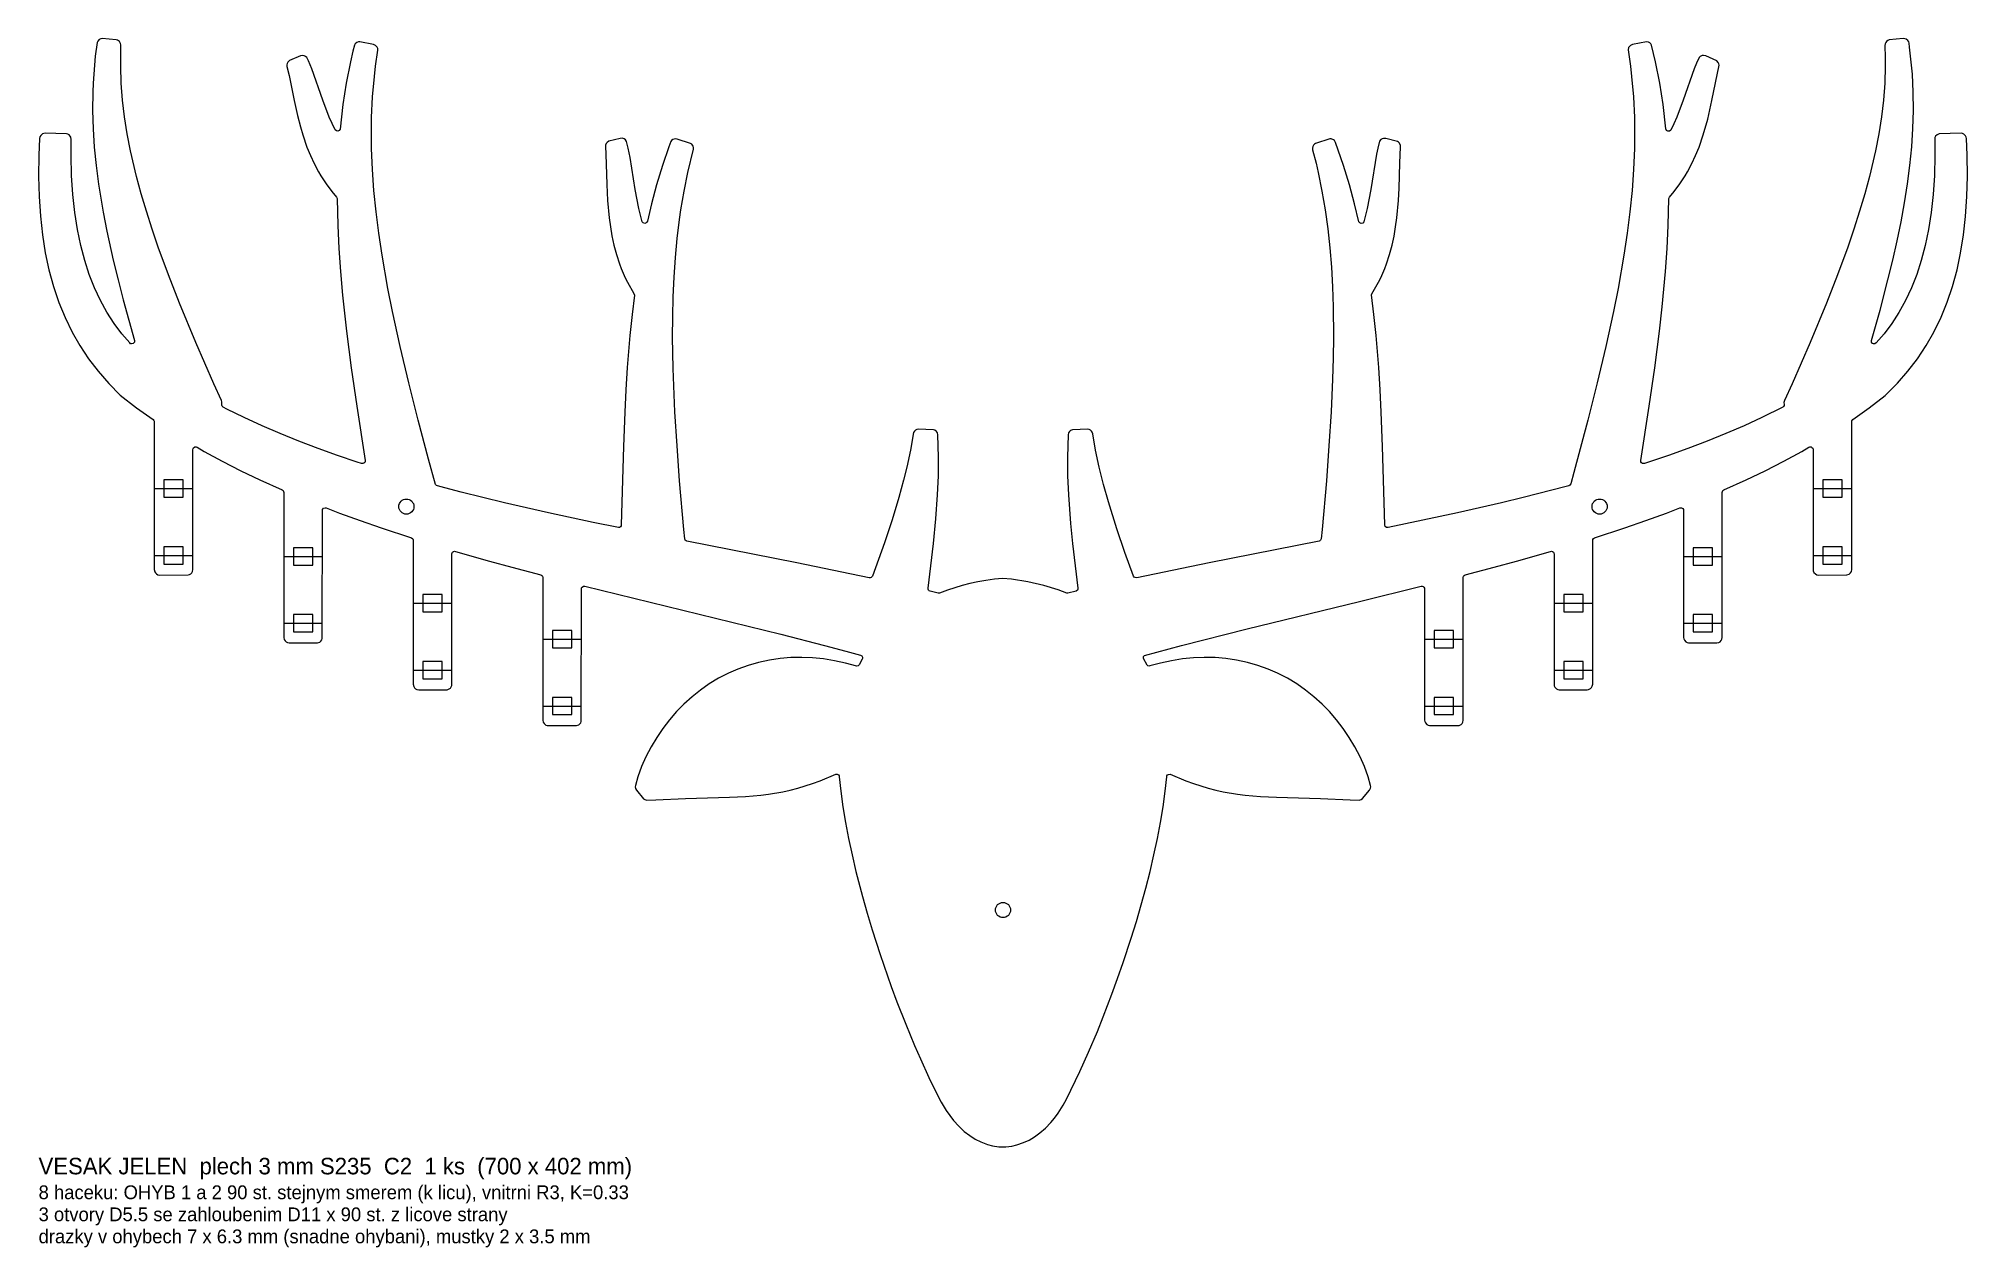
# Model space of a CAD drawing. Header units: metres. Extents: x -350 to 350, y -227 to 211.
import ezdxf

# ---------------------------------------------------------------- set-up
doc = ezdxf.new("R2010")
doc.units = ezdxf.units.M

msp = doc.modelspace()

# ---------------------------------------------------------------- linework, layer by layer
at = {"layer": 'OBRYS'}
for p, q in [((-328.52, 210.266), (-328.754, 209.783)), ((-327.95, 210.833), (-328.52, 210.266)), ((-327.464, 211.064), (-327.95, 210.833)), ((-326.935, 211.158), (-327.464, 211.064)), ((-321.894, 210.699), (-326.935, 211.158)), ((-321.301, 210.549), (-321.894, 210.699)), ((-320.639, 210.093), (-321.301, 210.549)), ((-320.21, 209.413), (-320.639, 210.093)), ((320.692, 210.146), (320.359, 209.724)), ((321.125, 210.464), (320.692, 210.146)), ((321.628, 210.656), (321.125, 210.464)), ((326.665, 211.151), (321.628, 210.656)), ((327.277, 211.114), (326.665, 211.151)), ((327.783, 210.931), (327.277, 211.114)), ((328.405, 210.423), (327.783, 210.931)), ((328.685, 209.964), (328.405, 210.423)), ((-329.427, 204.831), (-329.758, 201.551)), ((-328.754, 209.783), (-329.427, 204.831)), ((-320.09, 208.889), (-320.21, 209.413)), ((-320.19, 201.161), (-320.09, 208.889)), ((-258.931, 203.146), (-259.517, 202.596)), ((-254.888, 204.946), (-258.931, 203.146)), ((-254.092, 205.057), (-254.888, 204.946)), ((-253.565, 204.95), (-254.092, 205.057)), ((-253.085, 204.707), (-253.565, 204.95)), ((-252.687, 204.345), (-253.085, 204.707)), ((-252.044, 203.105), (-252.687, 204.345)), ((-250.854, 200.193), (-252.044, 203.105)), ((-235.955, 206.56), (-236.823, 202.673)), ((-235.368, 208.818), (-235.955, 206.56)), ((-235.084, 209.274), (-235.368, 208.818)), ((-234.457, 209.777), (-235.084, 209.274)), ((-233.95, 209.956), (-234.457, 209.777)), ((-233.414, 209.994), (-233.95, 209.956)), ((-228.479, 209.011), (-233.414, 209.994)), ((-227.666, 208.643), (-228.479, 209.011)), ((-227.709, 201.151), (-226.877, 207.005)), ((-227.137, 208.038), (-227.666, 208.643)), ((-226.937, 207.539), (-227.137, 208.038)), ((-226.877, 207.005), (-226.937, 207.539)), ((227.056, 207.879), (226.877, 207.096)), ((226.877, 207.096), (227.709, 201.151)), ((227.342, 208.334), (227.056, 207.879)), ((227.74, 208.696), (227.342, 208.334)), ((228.479, 209.011), (227.74, 208.696)), ((233.509, 209.998), (228.479, 209.011)), ((234.299, 209.85), (233.509, 209.998)), ((234.765, 209.582), (234.299, 209.85)), ((235.143, 209.2), (234.765, 209.582)), ((235.405, 208.73), (235.143, 209.2)), ((236.823, 202.673), (235.405, 208.73)), ((252.615, 204.253), (251.652, 202.207)), ((252.991, 204.638), (252.615, 204.253)), ((253.711, 204.995), (252.991, 204.638)), ((254.244, 205.061), (253.711, 204.995)), ((255.029, 204.89), (254.244, 205.061)), ((259.037, 203.076), (255.029, 204.89)), ((259.587, 202.49), (259.037, 203.076)), ((320.151, 209.228), (320.084, 208.62)), ((320.084, 208.62), (320.2, 204.251)), ((320.359, 209.724), (320.151, 209.228)), ((320.2, 204.251), (320.19, 201.161)), ((328.833, 209.447), (328.685, 209.964)), ((329.033, 208.067), (328.833, 209.447)), ((329.762, 201.509), (329.033, 208.067)), ((-329.758, 201.551), (-330.211, 194.952)), ((-319.97, 194.99), (-320.19, 201.161)), ((-259.765, 202.119), (-259.878, 201.593)), ((-259.878, 201.593), (-259.846, 201.056)), ((-259.846, 201.056), (-259.081, 197.775)), ((-259.517, 202.596), (-259.765, 202.119)), ((-259.081, 197.775), (-257.266, 188.643)), ((-246.898, 188.836), (-250.854, 200.193)), ((-236.823, 202.673), (-238.323, 194.962)), ((-228.781, 189.961), (-228.139, 197.419)), ((-228.139, 197.419), (-227.709, 201.151)), ((227.709, 201.151), (228.139, 197.419)), ((228.139, 197.419), (228.781, 189.961)), ((238.323, 194.962), (236.823, 202.673)), ((250.854, 200.193), (246.898, 188.836)), ((251.652, 202.207), (250.854, 200.193)), ((257.266, 188.643), (259.883, 201.466)), ((259.804, 201.998), (259.587, 202.49)), ((259.883, 201.466), (259.804, 201.998)), ((320.19, 201.161), (319.97, 194.99)), ((330.021, 198.229), (329.762, 201.509)), ((330.339, 191.701), (330.021, 198.229)), ((-330.34, 191.659), (-330.4, 185.108)), ((-330.211, 194.952), (-330.34, 191.659)), ((-319.501, 188.86), (-319.97, 194.99)), ((-238.323, 194.962), (-239.522, 187.192)), ((-229.13, 182.501), (-228.781, 189.961)), ((228.781, 189.961), (229.13, 182.501)), ((239.522, 187.192), (238.323, 194.962)), ((319.97, 194.99), (319.501, 188.86)), ((330.4, 185.072), (330.339, 191.701)), ((-330.4, 185.108), (-330.209, 178.455)), ((-318.788, 182.709), (-319.501, 188.86)), ((-317.831, 176.588), (-318.788, 182.709)), ((-257.266, 188.643), (-256.077, 183.288)), ((-256.077, 183.288), (-254.985, 179.077)), ((-244.523, 182.686), (-246.898, 188.836)), ((-242.359, 178.012), (-244.523, 182.686)), ((-239.522, 187.192), (-240.558, 178.279)), ((-229.21, 175.029), (-229.13, 182.501)), ((229.13, 182.501), (229.21, 175.029)), ((240.539, 178.357), (239.522, 187.192)), ((244.517, 182.674), (243.436, 180.222)), ((246.898, 188.836), (244.517, 182.674)), ((255.744, 181.925), (257.266, 188.643)), ((318.791, 182.731), (317.831, 176.588)), ((319.501, 188.86), (318.791, 182.731)), ((330.211, 178.485), (330.4, 185.072)), ((-349.494, 175.547), (-349.638, 174.891)), ((-349.226, 176.014), (-349.494, 175.547)), ((-348.618, 176.539), (-349.226, 176.014)), ((-348.118, 176.736), (-348.618, 176.539)), ((-347.583, 176.793), (-348.118, 176.736)), ((-339.915, 176.568), (-347.583, 176.793)), ((-339.392, 176.443), (-339.915, 176.568)), ((-338.921, 176.183), (-339.392, 176.443)), ((-338.536, 175.808), (-338.921, 176.183)), ((-338.265, 175.343), (-338.536, 175.808)), ((-338.113, 174.554), (-338.265, 175.343)), ((-330.209, 178.455), (-329.788, 171.812)), ((-316.658, 170.411), (-317.831, 176.588)), ((-254.985, 179.077), (-254.127, 176.182)), ((-254.127, 176.182), (-252.599, 171.756)), ((-241.932, 177.644), (-242.359, 178.012)), ((-241.373, 177.565), (-241.932, 177.644)), ((-240.86, 177.802), (-241.373, 177.565)), ((-240.558, 178.279), (-240.86, 177.802)), ((-229.15, 171.268), (-229.21, 175.029)), ((229.21, 175.029), (229.15, 171.252)), ((240.802, 177.858), (240.539, 178.357)), ((241.294, 177.58), (240.802, 177.858)), ((241.857, 177.613), (241.294, 177.58)), ((242.313, 177.946), (241.857, 177.613)), ((243.436, 180.222), (242.313, 177.946)), ((252.599, 171.756), (254.127, 176.182)), ((254.127, 176.182), (255.744, 181.925)), ((317.831, 176.588), (316.658, 170.411)), ((329.791, 171.848), (330.211, 178.485)), ((338.22, 175.223), (338.116, 174.695)), ((338.46, 175.704), (338.22, 175.223)), ((339.036, 176.263), (338.46, 175.704)), ((339.787, 176.551), (339.036, 176.263)), ((347.726, 176.792), (339.787, 176.551)), ((348.255, 176.698), (347.726, 176.792)), ((348.74, 176.465), (348.255, 176.698)), ((349.309, 175.898), (348.74, 176.465)), ((349.543, 175.413), (349.309, 175.898)), ((349.639, 174.884), (349.543, 175.413)), ((-349.908, 168.913), (-349.999, 161.133)), ((-349.638, 174.891), (-349.908, 168.913)), ((-338.18, 168.732), (-338.113, 174.554)), ((-337.999, 161.44), (-338.18, 168.732)), ((-329.788, 171.812), (-329.128, 165.115)), ((-314.492, 161.118), (-316.658, 170.411)), ((-252.599, 171.756), (-251.372, 168.741)), ((-251.372, 168.741), (-250.023, 165.807)), ((-228.85, 163.699), (-229.15, 171.268)), ((-144.214, 172.529), (-144.276, 171.995)), ((-144.276, 171.995), (-144.09, 169.248)), ((-144.012, 173.027), (-144.214, 172.529)), ((-144.09, 169.248), (-143.78, 158.244)), ((-143.685, 173.454), (-144.012, 173.027)), ((-143.012, 173.893), (-143.685, 173.454)), ((-138.89, 174.929), (-143.012, 173.893)), ((-138.266, 174.982), (-138.89, 174.929)), ((-137.493, 174.764), (-138.266, 174.982)), ((-137.053, 174.455), (-137.493, 174.764)), ((-136.584, 173.802), (-137.053, 174.455)), ((-135.977, 171.45), (-136.584, 173.802)), ((-135.322, 168.052), (-135.977, 171.45)), ((-133.519, 156.424), (-135.322, 168.052)), ((-121.306, 171.863), (-123.605, 165.057)), ((-120.577, 173.765), (-121.306, 171.863)), ((-120.246, 174.189), (-120.577, 173.765)), ((-119.815, 174.51), (-120.246, 174.189)), ((-119.313, 174.704), (-119.815, 174.51)), ((-118.778, 174.758), (-119.313, 174.704)), ((-118.248, 174.667), (-118.778, 174.758)), ((-113.367, 173.098), (-118.248, 174.667)), ((-114.359, 162.546), (-112.309, 171.077)), ((-112.928, 172.787), (-113.367, 173.098)), ((-112.463, 172.132), (-112.928, 172.787)), ((-112.314, 171.615), (-112.463, 172.132)), ((-112.309, 171.077), (-112.314, 171.615)), ((112.396, 171.959), (112.296, 171.431)), ((112.296, 171.431), (112.36, 170.813)), ((112.36, 170.813), (113.598, 165.92)), ((112.634, 172.442), (112.396, 171.959)), ((112.991, 172.843), (112.634, 172.442)), ((113.442, 173.136), (112.991, 172.843)), ((118.592, 174.742), (113.442, 173.136)), ((119.13, 174.739), (118.592, 174.742)), ((119.886, 174.469), (119.13, 174.739)), ((120.304, 174.13), (119.886, 174.469)), ((120.727, 173.447), (120.304, 174.13)), ((123.605, 165.057), (120.727, 173.447)), ((135.528, 169.187), (133.519, 156.424)), ((135.977, 171.45), (135.528, 169.187)), ((136.622, 173.882), (135.977, 171.45)), ((137.119, 174.514), (136.622, 173.882)), ((137.573, 174.803), (137.119, 174.514)), ((138.087, 174.961), (137.573, 174.803)), ((138.89, 174.929), (138.087, 174.961)), ((143.128, 173.843), (138.89, 174.929)), ((143.579, 173.551), (143.128, 173.843)), ((143.936, 173.15), (143.579, 173.551)), ((144.242, 172.406), (143.936, 173.15)), ((143.97, 166.005), (144.27, 171.869)), ((144.27, 171.869), (144.242, 172.406)), ((229.15, 171.252), (228.85, 163.699)), ((250.023, 165.807), (251.372, 168.741)), ((251.372, 168.741), (252.599, 171.756)), ((316.658, 170.411), (314.492, 161.118)), ((329.132, 165.145), (329.791, 171.848)), ((338.18, 168.732), (337.999, 161.44)), ((338.116, 174.695), (338.18, 168.732)), ((349.908, 168.913), (349.639, 174.884)), ((350, 161.207), (349.908, 168.913)), ((-349.999, 161.133), (-349.811, 153.809)), ((-337.551, 154.58), (-337.999, 161.44)), ((-329.128, 165.115), (-328.258, 158.376)), ((-312.792, 154.847), (-314.492, 161.118)), ((-250.023, 165.807), (-248.455, 162.848)), ((-248.455, 162.848), (-247.593, 161.382)), ((-247.593, 161.382), (-245.677, 158.428)), ((-228.301, 156.068), (-228.85, 163.699)), ((-123.605, 165.057), (-125.695, 158.147)), ((-115.731, 155.772), (-114.359, 162.546)), ((113.598, 165.92), (114.359, 162.546)), ((114.359, 162.546), (115.729, 155.788)), ((125.695, 158.147), (123.605, 165.057)), ((143.73, 156.833), (143.97, 166.005)), ((228.85, 163.699), (228.301, 156.068)), ((245.677, 158.428), (247.593, 161.382)), ((247.593, 161.382), (248.455, 162.848)), ((248.455, 162.848), (250.023, 165.807)), ((314.492, 161.118), (312.792, 154.847)), ((328.262, 158.404), (329.132, 165.145)), ((337.999, 161.44), (337.551, 154.58)), ((349.811, 153.809), (350, 161.207)), ((-336.863, 148.064), (-337.551, 154.58)), ((-328.258, 158.376), (-326.587, 148.144)), ((-310.889, 148.486), (-312.792, 154.847)), ((-245.677, 158.428), (-243.595, 155.662)), ((-243.595, 155.662), (-241.87, 153.648)), ((-227.531, 148.347), (-228.301, 156.068)), ((-143.78, 158.244), (-143.499, 152.357)), ((-132.182, 149.459), (-133.519, 156.424)), ((-125.695, 158.147), (-127.567, 151.162)), ((-116.879, 148.977), (-115.731, 155.772)), ((115.729, 155.788), (116.881, 148.963)), ((127.567, 151.162), (125.695, 158.147)), ((133.519, 156.424), (132.182, 149.459)), ((143.499, 152.357), (143.73, 156.833)), ((228.301, 156.068), (227.531, 148.347)), ((241.87, 153.648), (243.595, 155.662)), ((243.595, 155.662), (245.677, 158.428)), ((312.792, 154.847), (310.889, 148.486)), ((327.192, 151.6), (328.262, 158.404)), ((337.551, 154.58), (336.863, 148.064)), ((-349.811, 153.809), (-349.353, 146.736)), ((-335.905, 141.855), (-336.863, 148.064)), ((-326.587, 148.144), (-325.237, 141.238)), ((-308.809, 142.047), (-310.889, 148.486)), ((-241.87, 153.648), (-241.626, 153.139)), ((-241.626, 153.139), (-241.42, 143.314)), ((-226.541, 140.536), (-227.531, 148.347)), ((-143.499, 152.357), (-142.929, 146.089)), ((-130.952, 144.669), (-132.182, 149.459)), ((-127.567, 151.162), (-129.071, 144.87)), ((-117.379, 145.557), (-116.879, 148.977)), ((116.881, 148.963), (117.829, 142.117)), ((129.118, 144.722), (127.567, 151.162)), ((132.182, 149.459), (130.937, 144.638)), ((142.929, 146.089), (143.499, 152.357)), ((227.531, 148.347), (226.539, 140.524)), ((241.42, 143.314), (241.632, 153.172)), ((241.632, 153.172), (241.87, 153.648)), ((310.889, 148.486), (308.809, 142.047)), ((325.931, 144.718), (327.192, 151.6)), ((336.863, 148.064), (335.905, 141.855)), ((349.345, 146.644), (349.811, 153.809)), ((-349.353, 146.736), (-348.595, 139.947)), ((-334.715, 136.097), (-335.905, 141.855)), ((-325.237, 141.238), (-322.902, 130.729)), ((-306.559, 135.506), (-308.809, 142.047)), ((-241.42, 143.314), (-241.021, 135.031)), ((-225.349, 132.595), (-226.541, 140.536)), ((-142.929, 146.089), (-142.492, 142.866)), ((-142.492, 142.866), (-141.924, 139.562)), ((-130.578, 144.247), (-130.952, 144.669)), ((-130.035, 144.093), (-130.578, 144.247)), ((-129.496, 144.258), (-130.035, 144.093)), ((-129.225, 144.523), (-129.496, 144.258)), ((-129.071, 144.87), (-129.225, 144.523)), ((-118.231, 138.643), (-117.379, 145.557)), ((117.829, 142.117), (118.579, 135.186)), ((129.467, 144.278), (129.118, 144.722)), ((130, 144.094), (129.467, 144.278)), ((130.548, 144.228), (130, 144.094)), ((130.937, 144.638), (130.548, 144.228)), ((141.916, 139.518), (142.492, 142.866)), ((142.492, 142.866), (142.929, 146.089)), ((226.539, 140.524), (225.349, 132.595)), ((241.019, 135.009), (241.42, 143.314)), ((308.809, 142.047), (306.559, 135.506)), ((324.502, 137.77), (325.931, 144.718)), ((335.905, 141.855), (334.715, 136.097)), ((348.595, 139.947), (349.345, 146.644)), ((-348.595, 139.947), (-347.558, 133.441)), ((-347.558, 133.441), (-346.232, 127.207)), ((-333.261, 130.583), (-334.715, 136.097)), ((-302.858, 125.486), (-306.559, 135.506)), ((-241.021, 135.031), (-240.441, 126.631)), ((-141.924, 139.562), (-141.194, 136.219)), ((-141.194, 136.219), (-140.299, 132.851)), ((-118.89, 131.674), (-118.231, 138.643)), ((118.579, 135.186), (119.159, 128.167)), ((140.299, 132.851), (141.194, 136.219)), ((141.194, 136.219), (141.916, 139.518)), ((240.439, 126.609), (241.019, 135.009)), ((306.559, 135.506), (302.858, 125.486)), ((322.902, 130.729), (324.502, 137.77)), ((334.715, 136.097), (333.261, 130.583)), ((346.232, 127.207), (347.539, 133.34)), ((347.539, 133.34), (348.595, 139.947)), ((-346.232, 127.207), (-344.595, 121.236)), ((-331.61, 125.501), (-333.261, 130.583)), ((-322.902, 130.729), (-321.152, 123.579)), ((-240.441, 126.631), (-239.681, 118.101)), ((-223.201, 120.454), (-225.349, 132.595)), ((-140.299, 132.851), (-139.191, 129.461)), ((-139.191, 129.461), (-138.551, 127.769)), ((-138.551, 127.769), (-137.093, 124.389)), ((-119.38, 124.616), (-118.89, 131.674)), ((119.159, 128.167), (119.56, 121.046)), ((137.093, 124.389), (138.551, 127.769)), ((138.551, 127.769), (139.191, 129.461)), ((139.191, 129.461), (140.299, 132.851)), ((225.349, 132.595), (223.201, 120.454)), ((239.23, 113.774), (240.439, 126.609)), ((321.148, 123.561), (322.902, 130.729)), ((333.261, 130.583), (331.61, 125.501)), ((344.595, 121.236), (346.232, 127.207)), ((-344.595, 121.236), (-342.617, 115.393)), ((-329.691, 120.668), (-331.61, 125.501)), ((-327.554, 116.12), (-329.691, 120.668)), ((-321.152, 123.579), (-319.272, 116.328)), ((-298.809, 115.167), (-302.858, 125.486)), ((-221.549, 112.167), (-223.201, 120.454)), ((-137.093, 124.389), (-136.279, 122.718)), ((-136.279, 122.718), (-133.929, 118.605)), ((-119.7, 117.446), (-119.38, 124.616)), ((119.56, 121.046), (119.81, 113.813)), ((133.876, 118.509), (136.279, 122.718)), ((136.279, 122.718), (137.093, 124.389)), ((223.201, 120.454), (221.549, 112.167)), ((302.858, 125.486), (298.809, 115.167)), ((318.281, 112.655), (321.148, 123.561)), ((329.691, 120.668), (327.554, 116.12)), ((331.61, 125.501), (329.691, 120.668)), ((342.66, 115.508), (344.595, 121.236)), ((-342.617, 115.393), (-340.371, 109.911)), ((-325.186, 111.849), (-327.554, 116.12)), ((-319.272, 116.328), (-315.194, 101.621)), ((-292.891, 100.882), (-298.809, 115.167)), ((-239.681, 118.101), (-238.241, 105.036)), ((-218.771, 99.433), (-221.549, 112.167)), ((-133.777, 118.062), (-134.611, 111.092)), ((-133.929, 118.605), (-133.777, 118.062)), ((-119.87, 110.167), (-119.7, 117.446)), ((119.81, 113.813), (119.91, 102.765)), ((133.779, 118.142), (133.876, 118.509)), ((134.611, 111.092), (133.779, 118.142)), ((221.549, 112.167), (218.769, 99.427)), ((238.239, 105.024), (239.23, 113.774)), ((298.809, 115.167), (292.891, 100.882)), ((315.194, 101.621), (318.281, 112.655)), ((327.554, 116.12), (325.152, 111.792)), ((340.425, 110.031), (342.66, 115.508)), ((-340.371, 109.911), (-337.807, 104.663)), ((-322.55, 107.774), (-325.186, 111.849)), ((-319.76, 104.027), (-322.55, 107.774)), ((-238.241, 105.036), (-236.501, 91.625)), ((-134.611, 111.092), (-135.401, 103.449)), ((-119.91, 102.755), (-119.87, 110.167)), ((135.401, 103.449), (134.611, 111.092)), ((236.501, 91.625), (238.239, 105.024)), ((322.55, 107.774), (319.76, 104.027)), ((325.152, 111.792), (322.55, 107.774)), ((337.807, 104.663), (340.425, 110.031)), ((-337.807, 104.663), (-335.012, 99.776)), ((-335.012, 99.776), (-331.857, 94.996)), ((-316.916, 100.698), (-319.76, 104.027)), ((-316.583, 100.443), (-316.916, 100.698)), ((-316.216, 100.35), (-316.583, 100.443)), ((-315.666, 100.476), (-316.216, 100.35)), ((-315.377, 100.721), (-315.666, 100.476)), ((-315.2, 101.057), (-315.377, 100.721)), ((-315.194, 101.621), (-315.2, 101.057)), ((-286.401, 85.913), (-292.891, 100.882)), ((-215.651, 86.272), (-218.771, 99.433)), ((-135.401, 103.449), (-136.349, 91.748)), ((-119.71, 91.395), (-119.91, 102.755)), ((119.91, 102.765), (119.8, 95.223)), ((136.349, 91.748), (135.401, 103.449)), ((218.769, 99.427), (215.651, 86.272)), ((292.891, 100.882), (286.401, 85.913)), ((315.212, 101.018), (315.194, 101.621)), ((315.541, 100.559), (315.212, 101.018)), ((315.879, 100.387), (315.541, 100.559)), ((316.443, 100.39), (315.879, 100.387)), ((316.916, 100.698), (316.443, 100.39)), ((319.76, 104.027), (316.916, 100.698)), ((331.857, 94.996), (335.012, 99.776)), ((335.012, 99.776), (337.807, 104.663)), ((-331.857, 94.996), (-328.389, 90.441)), ((-236.501, 91.625), (-234.509, 77.815)), ((-136.349, 91.748), (-136.85, 83.755)), ((-119.05, 75.667), (-119.71, 91.395)), ((119.8, 95.223), (119.58, 87.518)), ((136.85, 83.755), (136.349, 91.748)), ((234.509, 77.815), (236.501, 91.625)), ((328.389, 90.441), (331.857, 94.996)), ((-328.389, 90.441), (-324.544, 86.023)), ((-324.544, 86.023), (-320.371, 81.821)), ((-283.612, 79.859), (-286.401, 85.913)), ((-212.23, 72.652), (-215.651, 86.272)), ((119.58, 87.518), (119.05, 75.673)), ((215.651, 86.272), (212.229, 72.648)), ((286.401, 85.913), (283.612, 79.859)), ((320.178, 81.651), (324.633, 86.12)), ((324.633, 86.12), (328.389, 90.441)), ((-320.371, 81.821), (-314.449, 77.203)), ((-314.449, 77.203), (-308.445, 72.89)), ((-283.443, 79.326), (-283.612, 79.859)), ((-283.49, 78.157), (-283.443, 79.326)), ((-283.37, 77.797), (-283.49, 78.157)), ((-282.966, 77.404), (-283.37, 77.797)), ((-281.683, 76.727), (-282.966, 77.404)), ((-234.509, 77.815), (-231.476, 58.07)), ((-136.85, 83.755), (-137.27, 75.605)), ((137.27, 75.605), (136.85, 83.755)), ((231.476, 58.07), (234.509, 77.815)), ((282.966, 77.404), (275.392, 73.636)), ((283.253, 77.632), (282.966, 77.404)), ((283.443, 77.959), (283.253, 77.632)), ((283.612, 79.859), (283.417, 79.08)), ((283.417, 79.08), (283.498, 78.335)), ((283.498, 78.335), (283.443, 77.959)), ((308.445, 72.89), (314.39, 77.159)), ((314.39, 77.159), (320.178, 81.651)), ((-308.445, 72.89), (-308.175, 72.624)), ((-308.175, 72.624), (-308.024, 72.276)), ((-308.024, 72.276), (-308, 18.5)), ((-275.368, 73.625), (-281.683, 76.727)), ((-268.909, 70.655), (-275.368, 73.625)), ((-262.289, 67.796), (-268.909, 70.655)), ((-208.519, 58.538), (-212.23, 72.652)), ((-137.27, 75.605), (-137.76, 63.093)), ((-118.29, 63.411), (-119.05, 75.667)), ((119.05, 75.673), (118.29, 63.411)), ((137.76, 63.093), (137.27, 75.605)), ((212.229, 72.648), (207.211, 53.723)), ((268.931, 70.665), (262.289, 67.796)), ((275.392, 73.636), (268.931, 70.665)), ((308, 72.058), (308.072, 72.43)), ((308, 18.492), (308, 72.058)), ((308.072, 72.43), (308.445, 72.89)), ((-255.51, 65.056), (-262.289, 67.796)), ((-248.581, 62.427), (-255.51, 65.056)), ((-137.76, 63.093), (-138.532, 34.686)), ((-117.35, 50.717), (-118.29, 63.411)), ((-32.436, 68.253), (-33.601, 61.764)), ((-32.163, 68.717), (-32.436, 68.253)), ((-31.776, 69.09), (-32.163, 68.717)), ((-31.304, 69.347), (-31.776, 69.09)), ((-30.78, 69.469), (-31.304, 69.347)), ((-25.262, 69.245), (-30.78, 69.469)), ((-24.75, 69.081), (-25.262, 69.245)), ((-24.108, 68.598), (-24.75, 69.081)), ((-23.81, 68.15), (-24.108, 68.598)), ((-23.611, 67.372), (-23.81, 68.15)), ((-23.38, 59.242), (-23.611, 67.372)), ((23.611, 67.372), (23.38, 59.242)), ((23.809, 68.148), (23.611, 67.372)), ((24.106, 68.596), (23.809, 68.148)), ((24.512, 68.948), (24.106, 68.596)), ((25.259, 69.245), (24.512, 68.948)), ((30.731, 69.473), (25.259, 69.245)), ((31.258, 69.364), (30.731, 69.473)), ((31.736, 69.119), (31.258, 69.364)), ((32.132, 68.755), (31.736, 69.119)), ((32.416, 68.298), (32.132, 68.755)), ((32.569, 67.782), (32.416, 68.298)), ((33.601, 61.764), (32.569, 67.782)), ((118.29, 63.411), (117.35, 50.717)), ((138.532, 34.686), (137.76, 63.093)), ((255.51, 65.056), (248.581, 62.427)), ((262.289, 67.796), (255.51, 65.056)), ((-294, 61.987), (-293.928, 62.359)), ((-294, 18.492), (-294, 61.987)), ((-293.928, 62.359), (-293.723, 62.678)), ((-293.723, 62.678), (-293.234, 62.959)), ((-293.234, 62.959), (-292.855, 62.977)), ((-292.855, 62.977), (-292.498, 62.852)), ((-292.498, 62.852), (-289.886, 61.337)), ((-289.886, 61.337), (-283.363, 57.783)), ((-283.363, 57.783), (-276.632, 54.341)), ((-241.512, 59.897), (-248.581, 62.427)), ((-234.328, 57.463), (-241.512, 59.897)), ((-232.769, 56.964), (-234.328, 57.463)), ((-232.266, 56.936), (-232.769, 56.964)), ((-231.916, 57.08), (-232.266, 56.936)), ((-231.644, 57.345), (-231.916, 57.08)), ((-231.49, 57.691), (-231.644, 57.345)), ((-231.476, 58.07), (-231.49, 57.691)), ((-205.944, 49.312), (-208.519, 58.538)), ((-33.601, 61.764), (-34.919, 55.586)), ((-23.45, 52.488), (-23.38, 59.242)), ((23.38, 59.242), (23.45, 52.488)), ((34.919, 55.586), (33.601, 61.764)), ((231.526, 57.569), (231.476, 58.07)), ((231.723, 57.245), (231.526, 57.569)), ((232.026, 57.018), (231.723, 57.245)), ((232.392, 56.919), (232.026, 57.018)), ((232.769, 56.964), (232.392, 56.919)), ((241.528, 59.903), (232.769, 56.964)), ((248.581, 62.427), (241.528, 59.903)), ((276.632, 54.341), (283.363, 57.783)), ((283.363, 57.783), (289.886, 61.337)), ((289.886, 61.337), (292.498, 62.852)), ((292.498, 62.852), (292.856, 62.977)), ((292.856, 62.977), (293.235, 62.959)), ((293.235, 62.959), (293.58, 62.802)), ((293.58, 62.802), (293.841, 62.528)), ((293.841, 62.528), (294, 61.987)), ((294, 61.987), (294, 18.5)), ((-276.632, 54.341), (-269.699, 51.011)), ((-269.699, 51.011), (-261.606, 47.375)), ((-205.53, 48.93), (-205.944, 49.312)), ((-115.82, 33.037), (-117.35, 50.717)), ((-36.071, 50.917), (-37.791, 44.626)), ((-34.919, 55.586), (-36.071, 50.917)), ((-23.741, 45.658), (-23.45, 52.488)), ((23.45, 52.488), (23.741, 45.658)), ((36.481, 49.358), (34.919, 55.586)), ((38.259, 43.033), (36.481, 49.358)), ((117.35, 50.717), (115.82, 33.037)), ((205.751, 49.079), (205.352, 48.862)), ((206.05, 49.558), (205.751, 49.079)), ((207.211, 53.723), (206.05, 49.558)), ((261.586, 47.366), (269.699, 51.011)), ((269.699, 51.011), (276.632, 54.341)), ((-261.606, 47.375), (-261.292, 47.162)), ((-261.292, 47.162), (-261.08, 46.848)), ((-261.08, 46.848), (-261, 46.456)), ((-261, 46.456), (-261, -6.13)), ((-204.354, 48.589), (-205.53, 48.93)), ((-196.615, 46.559), (-204.354, 48.589)), ((-180.886, 42.689), (-196.615, 46.559)), ((-164.886, 39.039), (-180.886, 42.689)), ((-37.791, 44.626), (-40.259, 36.564)), ((-24.371, 36.94), (-23.741, 45.658)), ((23.741, 45.658), (24.53, 35.175)), ((41.339, 33.253), (38.259, 43.033)), ((180.886, 42.689), (164.894, 39.041)), ((188.796, 44.599), (180.886, 42.689)), ((204.354, 48.589), (188.796, 44.599)), ((205.352, 48.862), (204.354, 48.589)), ((261, 46.456), (261.072, 46.828)), ((261, -6.138), (261, 46.456)), ((261.072, 46.828), (261.277, 47.147)), ((261.277, 47.147), (261.586, 47.366)), ((-247.049, -6.571), (-247, 39.897)), ((-247, 39.897), (-246.928, 40.269)), ((-246.928, 40.269), (-246.579, 40.712)), ((-246.579, 40.712), (-246.045, 40.896)), ((-246.045, 40.896), (-245.641, 40.83)), ((-245.641, 40.83), (-240.813, 38.974)), ((-240.813, 38.974), (-233.296, 36.235)), ((-233.296, 36.235), (-225.676, 33.585)), ((-148.683, 35.571), (-164.886, 39.039)), ((-139.51, 33.71), (-148.683, 35.571)), ((-40.259, 36.564), (-43.061, 28.166)), ((-25.261, 27.93), (-24.371, 36.94)), ((24.53, 35.175), (25.261, 27.93)), ((164.894, 39.041), (139.73, 33.73)), ((225.676, 33.585), (233.296, 36.235)), ((233.296, 36.235), (240.813, 38.974)), ((240.813, 38.974), (245.641, 40.83)), ((245.641, 40.83), (246.203, 40.876)), ((246.203, 40.876), (246.701, 40.61)), ((246.701, 40.61), (246.916, 40.298)), ((246.916, 40.298), (247, 39.897)), ((247, 39.897), (247, -6.13)), ((-225.676, 33.585), (-214.697, 29.988)), ((-214.697, 29.988), (-214.229, 29.672)), ((-214.229, 29.672), (-214.047, 29.339)), ((-214.047, 29.339), (-214, 29.035)), ((-214, 29.035), (-214, -23.13)), ((-139.14, 33.79), (-139.51, 33.71)), ((-138.826, 34.002), (-139.14, 33.79)), ((-138.613, 34.315), (-138.826, 34.002)), ((-138.532, 34.686), (-138.613, 34.315)), ((-115.49, 29.62), (-115.82, 33.037)), ((-115.311, 29.139), (-115.49, 29.62)), ((-115.038, 28.877), (-115.311, 29.139)), ((-114.687, 28.735), (-115.038, 28.877)), ((-74.817, 20.919), (-114.687, 28.735)), ((-43.061, 28.166), (-47.382, 16.138)), ((44.269, 24.704), (41.339, 33.253)), ((114.687, 28.735), (74.817, 20.919)), ((114.992, 28.849), (114.687, 28.735)), ((115.28, 29.096), (114.992, 28.849)), ((115.49, 29.62), (115.28, 29.096)), ((115.82, 33.037), (115.49, 29.62)), ((138.722, 34.124), (138.532, 34.686)), ((139.168, 33.778), (138.722, 34.124)), ((139.73, 33.73), (139.168, 33.778)), ((214, 29.035), (214.072, 29.407)), ((214, -23.138), (214, 29.035)), ((214.072, 29.407), (214.277, 29.726)), ((214.277, 29.726), (214.697, 29.988)), ((214.697, 29.988), (225.676, 33.585)), ((-200.049, -23.571), (-200, 24.135)), ((-200, 24.135), (-199.928, 24.507)), ((-199.928, 24.507), (-199.723, 24.826)), ((-199.723, 24.826), (-199.414, 25.045)), ((-199.414, 25.045), (-199.045, 25.134)), ((-199.045, 25.134), (-198.717, 25.094)), ((-198.717, 25.094), (-186.357, 21.542)), ((-186.357, 21.542), (-178.308, 19.322)), ((-27.208, 11.708), (-25.261, 27.93)), ((25.261, 27.93), (27.208, 11.708)), ((47.382, 16.138), (44.269, 24.704)), ((178.308, 19.322), (186.357, 21.542)), ((186.357, 21.542), (198.717, 25.094)), ((198.717, 25.094), (199.095, 25.13)), ((199.095, 25.13), (199.458, 25.024)), ((199.458, 25.024), (199.756, 24.789)), ((199.756, 24.789), (199.945, 24.461)), ((199.945, 24.461), (200, 24.135)), ((200, 24.135), (200, -23.13)), ((-308, 18.5), (-307.839, 17.713)), ((-307.839, 17.713), (-307.562, 17.251)), ((-307.562, 17.251), (-307.173, 16.88)), ((-307.173, 16.88), (-306.699, 16.626)), ((-306.699, 16.626), (-306.008, 16.5)), ((-306.008, 16.5), (-295.731, 16.518)), ((-295.731, 16.518), (-295.213, 16.661)), ((-295.213, 16.661), (-294.751, 16.938)), ((-294.751, 16.938), (-294.38, 17.327)), ((-294.38, 17.327), (-294.126, 17.801)), ((-294.126, 17.801), (-294, 18.492)), ((-178.308, 19.322), (-167.748, 16.521)), ((-167.748, 16.521), (-167.406, 16.358)), ((-167.406, 16.358), (-167.149, 16.079)), ((-167.149, 16.079), (-167, 15.554)), ((-167, 15.554), (-167, -36.16)), ((-48.53, 15.507), (-74.817, 20.919)), ((-48.247, 15.487), (-48.53, 15.507)), ((-47.881, 15.586), (-48.247, 15.487)), ((-47.578, 15.814), (-47.881, 15.586)), ((-47.382, 16.138), (-47.578, 15.814)), ((-9.137, 14.002), (-12.001, 13.392)), ((-6.18, 14.515), (-9.137, 14.002)), ((-3.144, 14.945), (-6.18, 14.515)), ((-0.211, 15.258), (-3.144, 14.945)), ((3.144, 14.945), (-0.211, 15.258)), ((9.062, 14.017), (3.144, 14.945)), ((14.81, 12.698), (9.062, 14.017)), ((47.644, 15.747), (47.382, 16.138)), ((47.967, 15.549), (47.644, 15.747)), ((48.53, 15.507), (47.967, 15.549)), ((74.817, 20.919), (48.53, 15.507)), ((167, 15.554), (167.159, 16.095)), ((167, -36.168), (167, 15.554)), ((167.159, 16.095), (167.421, 16.369)), ((167.421, 16.369), (167.748, 16.521)), ((167.748, 16.521), (178.308, 19.322)), ((294, 18.5), (294.072, 17.967)), ((294.072, 17.967), (294.284, 17.473)), ((294.284, 17.473), (294.827, 16.88)), ((294.827, 16.88), (295.301, 16.626)), ((295.301, 16.626), (295.825, 16.508)), ((295.825, 16.508), (306.269, 16.518)), ((306.269, 16.518), (307.027, 16.784)), ((307.027, 16.784), (307.62, 17.327)), ((307.62, 17.327), (307.874, 17.801)), ((307.874, 17.801), (308, 18.492)), ((-153.049, -36.601), (-153, 11.456)), ((-153, 11.456), (-152.928, 11.828)), ((-152.928, 11.828), (-152.723, 12.146)), ((-152.723, 12.146), (-152.234, 12.428)), ((-152.234, 12.428), (-151.758, 12.426)), ((-151.758, 12.426), (-80.651, -4.97)), ((-27.195, 11.391), (-27.208, 11.708)), ((-27.052, 11.04), (-27.195, 11.391)), ((-26.788, 10.768), (-27.052, 11.04)), ((-26.441, 10.614), (-26.788, 10.768)), ((-23.536, 9.938), (-26.441, 10.614)), ((-23.103, 9.933), (-23.536, 9.938)), ((-20.151, 11.044), (-23.103, 9.933)), ((-17.511, 11.91), (-20.151, 11.044)), ((-14.81, 12.698), (-17.511, 11.91)), ((-12.001, 13.392), (-14.81, 12.698)), ((20.068, 11.074), (14.81, 12.698)), ((23.157, 9.923), (20.068, 11.074)), ((23.536, 9.938), (23.157, 9.923)), ((26.564, 10.651), (23.536, 9.938)), ((27.016, 10.989), (26.564, 10.651)), ((27.181, 11.33), (27.016, 10.989)), ((27.208, 11.708), (27.181, 11.33)), ((129.342, 6.901), (151.758, 12.426)), ((151.758, 12.426), (152.137, 12.446)), ((152.137, 12.446), (152.495, 12.324)), ((152.495, 12.324), (152.783, 12.077)), ((152.783, 12.077), (152.958, 11.741)), ((152.958, 11.741), (153, 11.456)), ((153, 11.456), (153, -36.16)), ((88.658, -2.97), (129.342, 6.901)), ((-261, -6.13), (-260.839, -6.917)), ((-260.839, -6.917), (-260.562, -7.379)), ((-247.237, -7.075), (-247.049, -6.571)), ((-80.651, -4.97), (-64.804, -9.019)), ((64.804, -9.019), (88.658, -2.97)), ((247, -6.13), (247.072, -6.663)), ((247.072, -6.663), (247.284, -7.157)), ((260.62, -7.303), (260.874, -6.829)), ((260.874, -6.829), (261, -6.138)), ((-260.562, -7.379), (-260.173, -7.75)), ((-260.173, -7.75), (-259.699, -8.004)), ((-259.699, -8.004), (-259.008, -8.13)), ((-259.008, -8.13), (-248.731, -8.112)), ((-248.731, -8.112), (-247.973, -7.846)), ((-247.973, -7.846), (-247.553, -7.51)), ((-247.553, -7.51), (-247.237, -7.075)), ((-80.886, -13.775), (-84.778, -14.351)), ((-76.947, -13.449), (-80.886, -13.775)), ((-72.967, -13.373), (-76.947, -13.449)), ((-69.097, -13.538), (-72.967, -13.373)), ((-65.101, -13.934), (-69.097, -13.538)), ((-61.093, -14.581), (-65.101, -13.934)), ((-64.804, -9.019), (-56.993, -11.099)), ((-56.993, -11.099), (-51.666, -12.555)), ((-51.666, -12.555), (-51.185, -12.852)), ((-51.185, -12.852), (-50.942, -13.361)), ((-50.954, -13.74), (-51.053, -14.002)), ((-50.942, -13.361), (-50.954, -13.74)), ((50.932, -13.451), (51.029, -13.085)), ((50.978, -13.827), (50.932, -13.451)), ((52.269, -16.177), (50.978, -13.827)), ((51.029, -13.085), (51.408, -12.667)), ((51.408, -12.667), (64.804, -9.019)), ((65.101, -13.934), (61.093, -14.581)), ((69.097, -13.538), (65.101, -13.934)), ((72.967, -13.373), (69.097, -13.538)), ((76.947, -13.449), (72.967, -13.373)), ((80.886, -13.775), (76.947, -13.449)), ((84.778, -14.351), (80.886, -13.775)), ((247.284, -7.157), (247.827, -7.75)), ((247.827, -7.75), (248.301, -8.004)), ((248.301, -8.004), (248.825, -8.122)), ((248.825, -8.122), (259, -8.13)), ((259, -8.13), (259.787, -7.969)), ((259.787, -7.969), (260.249, -7.692)), ((260.249, -7.692), (260.62, -7.303)), ((-103.235, -20.973), (-106.585, -22.998)), ((-99.647, -19.113), (-103.235, -20.973)), ((-96.179, -17.606), (-99.647, -19.113)), ((-92.512, -16.282), (-96.179, -17.606)), ((-88.746, -15.199), (-92.512, -16.282)), ((-84.778, -14.351), (-88.746, -15.199)), ((-57.104, -15.448), (-61.093, -14.581)), ((-53.072, -16.534), (-57.104, -15.448)), ((-52.525, -16.395), (-53.072, -16.534)), ((-52.242, -16.143), (-52.525, -16.395)), ((-51.053, -14.002), (-52.242, -16.143)), ((52.563, -16.416), (52.269, -16.177)), ((52.925, -16.529), (52.563, -16.416)), ((53.302, -16.498), (52.925, -16.529)), ((57.104, -15.448), (53.302, -16.498)), ((61.093, -14.581), (57.104, -15.448)), ((88.746, -15.199), (84.778, -14.351)), ((92.512, -16.282), (88.746, -15.199)), ((96.179, -17.606), (92.512, -16.282)), ((99.647, -19.113), (96.179, -17.606)), ((103.235, -20.973), (99.647, -19.113)), ((106.585, -22.998), (103.235, -20.973)), ((-214, -23.13), (-213.839, -23.917)), ((-213.839, -23.917), (-213.562, -24.379)), ((-213.562, -24.379), (-213.173, -24.75)), ((-213.173, -24.75), (-212.699, -25.004)), ((-212.699, -25.004), (-212.008, -25.13)), ((-212.008, -25.13), (-201.731, -25.112)), ((-201.731, -25.112), (-200.973, -24.846)), ((-200.973, -24.846), (-200.553, -24.51)), ((-200.553, -24.51), (-200.237, -24.075)), ((-200.237, -24.075), (-200.049, -23.571)), ((-112.856, -27.681), (-115.775, -30.316)), ((-109.789, -25.239), (-112.856, -27.681)), ((-106.585, -22.998), (-109.789, -25.239)), ((109.789, -25.239), (106.585, -22.998)), ((112.856, -27.681), (109.789, -25.239)), ((115.775, -30.316), (112.856, -27.681)), ((200, -23.13), (200.072, -23.663)), ((200.072, -23.663), (200.284, -24.157)), ((200.284, -24.157), (200.827, -24.75)), ((200.827, -24.75), (201.301, -25.004)), ((201.301, -25.004), (201.825, -25.122)), ((201.825, -25.122), (212, -25.13)), ((212, -25.13), (212.533, -25.058)), ((212.533, -25.058), (213.249, -24.692)), ((213.249, -24.692), (213.62, -24.303)), ((213.62, -24.303), (213.874, -23.829)), ((213.874, -23.829), (214, -23.138)), ((-118.439, -33.048), (-121.021, -36.025)), ((-115.775, -30.316), (-118.439, -33.048)), ((118.439, -33.048), (115.775, -30.316)), ((121.021, -36.025), (118.439, -33.048)), ((-167, -36.16), (-166.839, -36.947)), ((-166.839, -36.947), (-166.562, -37.409)), ((-166.562, -37.409), (-165.945, -37.923)), ((-165.945, -37.923), (-165.441, -38.111)), ((-165.441, -38.111), (-154.731, -38.142)), ((-154.731, -38.142), (-153.973, -37.876)), ((-153.973, -37.876), (-153.553, -37.54)), ((-153.553, -37.54), (-153.237, -37.105)), ((-153.237, -37.105), (-153.049, -36.601)), ((-123.434, -39.163), (-125.659, -42.445)), ((-121.021, -36.025), (-123.434, -39.163)), ((123.434, -39.163), (121.021, -36.025)), ((125.659, -42.445), (123.434, -39.163)), ((153, -36.16), (153.072, -36.693)), ((153.072, -36.693), (153.284, -37.187)), ((153.284, -37.187), (153.827, -37.78)), ((153.827, -37.78), (154.301, -38.034)), ((154.301, -38.034), (154.825, -38.152)), ((154.825, -38.152), (165, -38.16)), ((165, -38.16), (165.533, -38.088)), ((165.533, -38.088), (166.249, -37.722)), ((166.249, -37.722), (166.62, -37.333)), ((166.62, -37.333), (166.874, -36.859)), ((166.874, -36.859), (167, -36.168)), ((-127.699, -45.839), (-129.594, -49.473)), ((-125.659, -42.445), (-127.699, -45.839)), ((127.699, -45.839), (125.659, -42.445)), ((129.594, -49.473), (127.699, -45.839)), ((-131.174, -52.992), (-132.571, -56.705)), ((-129.594, -49.473), (-131.174, -52.992)), ((-66.409, -58.132), (-60.615, -55.817)), ((-60.615, -55.817), (-60.236, -55.806)), ((-60.236, -55.806), (-59.728, -56.052)), ((59.731, -56.049), (60.056, -55.854)), ((60.056, -55.854), (60.619, -55.818)), ((60.619, -55.818), (66.409, -58.132)), ((131.174, -52.992), (129.594, -49.473)), ((132.571, -56.705), (131.174, -52.992)), ((-133.374, -59.841), (-133.434, -60.376)), ((-133.434, -60.376), (-133.349, -60.907)), ((-132.571, -56.705), (-133.374, -59.841)), ((-133.349, -60.907), (-132.979, -61.6)), ((-132.979, -61.6), (-130.419, -64.687)), ((-85.116, -63.064), (-79.843, -62.136)), ((-79.843, -62.136), (-77.194, -61.538)), ((-77.194, -61.538), (-74.467, -60.82)), ((-74.467, -60.82), (-69.175, -59.138)), ((-69.175, -59.138), (-66.409, -58.132)), ((-59.728, -56.052), (-59.5, -56.355)), ((-59.5, -56.355), (-59.402, -56.716)), ((-59.402, -56.716), (-58.902, -61.944)), ((-58.902, -61.944), (-58.137, -67.579)), ((58.137, -67.579), (58.902, -61.944)), ((58.902, -61.944), (59.402, -56.716)), ((59.402, -56.716), (59.502, -56.351)), ((59.502, -56.351), (59.731, -56.049)), ((66.409, -58.132), (69.175, -59.138)), ((69.175, -59.138), (74.467, -60.82)), ((74.467, -60.82), (77.194, -61.538)), ((77.194, -61.538), (79.843, -62.136)), ((79.843, -62.136), (85.116, -63.064)), ((130.464, -64.645), (132.979, -61.6)), ((133.374, -59.841), (132.571, -56.705)), ((132.979, -61.6), (133.354, -60.889)), ((133.354, -60.889), (133.434, -60.357)), ((133.434, -60.357), (133.374, -59.841)), ((-130.419, -64.687), (-129.979, -64.997)), ((-129.979, -64.997), (-129.206, -65.216)), ((-129.206, -65.216), (-125.941, -65.128)), ((-125.941, -65.128), (-115.204, -64.59)), ((-115.204, -64.59), (-99.258, -64.16)), ((-99.258, -64.16), (-93.421, -63.889)), ((-93.421, -63.889), (-87.897, -63.413)), ((-87.897, -63.413), (-85.116, -63.064)), ((-58.137, -67.579), (-57.187, -73.315)), ((57.187, -73.315), (58.137, -67.579)), ((85.116, -63.064), (87.897, -63.413)), ((87.897, -63.413), (93.421, -63.889)), ((93.421, -63.889), (99.258, -64.16)), ((99.258, -64.16), (115.204, -64.59)), ((115.204, -64.59), (125.999, -65.131)), ((125.999, -65.131), (129.268, -65.211)), ((129.268, -65.211), (130.034, -64.968)), ((130.034, -64.968), (130.464, -64.645)), ((-57.187, -73.315), (-56.067, -79.162)), ((56.072, -79.138), (57.187, -73.315)), ((-56.067, -79.162), (-54.797, -85.092)), ((54.797, -85.092), (56.072, -79.138)), ((-54.797, -85.092), (-53.387, -91.092)), ((53.393, -91.068), (54.797, -85.092)), ((-53.387, -91.092), (-51.033, -100.127)), ((50.179, -103.165), (51.839, -97.115)), ((51.839, -97.115), (53.393, -91.068)), ((-51.033, -100.127), (-49.312, -106.182)), ((48.423, -109.191), (50.179, -103.165)), ((-49.312, -106.182), (-47.498, -112.217)), ((46.558, -115.218), (48.423, -109.191)), ((-47.498, -112.217), (-44.633, -121.142)), ((43.643, -124.082), (46.558, -115.218)), ((-44.633, -121.142), (-40.578, -132.766)), ((41.608, -129.906), (43.643, -124.082)), ((-40.578, -132.766), (-38.488, -138.386)), ((39.537, -135.597), (41.608, -129.906)), ((-38.488, -138.386), (-35.313, -146.502)), ((36.372, -143.844), (39.537, -135.597)), ((-35.313, -146.502), (-32.113, -154.193)), ((34.237, -149.138), (36.372, -143.844)), ((31.054, -156.65), (34.237, -149.138)), ((-32.113, -154.193), (-29.988, -159.055)), ((-29.988, -159.055), (-26.858, -165.835)), ((27.895, -163.651), (31.054, -156.65)), ((-26.858, -165.835), (-23.667, -172.465)), ((23.053, -173.681), (27.895, -163.651)), ((-23.667, -172.465), (-22.451, -174.776)), ((-22.451, -174.776), (-20.603, -177.83)), ((21.827, -175.861), (23.053, -173.681)), ((-20.603, -177.83), (-19.337, -179.656)), ((-19.337, -179.656), (-17.995, -181.379)), ((-17.995, -181.379), (-16.065, -183.523)), ((17.377, -182.1), (18.659, -180.544)), ((18.659, -180.544), (19.978, -178.763)), ((19.978, -178.763), (21.827, -175.861)), ((-16.065, -183.523), (-14.077, -185.386)), ((-14.077, -185.386), (-12.085, -186.932)), ((-12.085, -186.932), (-10.104, -188.196)), ((-10.104, -188.196), (-8.104, -189.215)), ((7.48, -189.478), (9.462, -188.553)), ((9.462, -188.553), (11.426, -187.382)), ((11.426, -187.382), (13.41, -185.934)), ((13.41, -185.934), (15.397, -184.183)), ((15.397, -184.183), (17.377, -182.1)), ((-8.104, -189.215), (-5.658, -190.131)), ((-5.658, -190.131), (-3.795, -190.615)), ((-3.795, -190.615), (-1.552, -190.941)), ((-1.552, -190.941), (0.995, -190.981)), ((0.995, -190.981), (3.21, -190.725)), ((3.21, -190.725), (5.045, -190.313)), ((5.045, -190.313), (7.48, -189.478))]:
    msp.add_line(p, q, dxfattribs=at)
at = {"layer": 'OHYB'}
for p, q in [((-308, 47.9), (-294, 47.9)), ((294, 47.9), (308, 47.9)), ((-308, 23.63), (-294, 23.63)), ((-261, 23.27), (-247, 23.27)), ((247, 23.27), (261, 23.27)), ((294, 23.63), (308, 23.63)), ((-214, 6.27), (-200, 6.27)), ((200, 6.27), (214, 6.27)), ((-261, -1), (-247, -1)), ((-167, -6.76), (-153, -6.76)), ((153, -6.76), (167, -6.76)), ((247, -1), (261, -1)), ((-214, -18), (-200, -18)), ((200, -18), (214, -18)), ((-167, -31.03), (-153, -31.03)), ((153, -31.03), (167, -31.03))]:
    msp.add_line(p, q, dxfattribs=at)
at = {"layer": 'OTVORY'}
for p, q in [((-297.5, 51.034), (-304.5, 51.034)), ((-304.5, 51.034), (-304.5, 44.767)), ((-297.5, 44.767), (-297.5, 51.034)), ((304.5, 51.034), (297.5, 51.034)), ((297.5, 51.034), (297.5, 44.767)), ((304.5, 44.767), (304.5, 51.034)), ((-304.5, 44.767), (-297.5, 44.767)), ((297.5, 44.767), (304.5, 44.767)), ((-297.5, 26.764), (-304.5, 26.764)), ((-304.5, 26.764), (-304.5, 20.497)), ((-297.5, 20.497), (-297.5, 26.764)), ((-250.5, 26.404), (-257.5, 26.404)), ((-257.5, 26.404), (-257.5, 20.136)), ((-250.5, 20.136), (-250.5, 26.404)), ((257.5, 26.404), (250.5, 26.404)), ((250.5, 26.404), (250.5, 20.136)), ((257.5, 20.136), (257.5, 26.404)), ((304.5, 26.764), (297.5, 26.764)), ((297.5, 26.764), (297.5, 20.497)), ((304.5, 20.497), (304.5, 26.764)), ((-304.5, 20.497), (-297.5, 20.497)), ((-257.5, 20.136), (-250.5, 20.136)), ((250.5, 20.136), (257.5, 20.136)), ((297.5, 20.497), (304.5, 20.497)), ((-203.5, 9.403), (-210.5, 9.403)), ((-210.5, 9.403), (-210.5, 3.136)), ((-203.5, 3.136), (-203.5, 9.403)), ((210.5, 9.403), (203.5, 9.403)), ((203.5, 9.403), (203.5, 3.136)), ((210.5, 3.136), (210.5, 9.403)), ((-250.5, 2.134), (-257.5, 2.134)), ((-257.5, 2.134), (-257.5, -4.133)), ((-250.5, -4.133), (-250.5, 2.134)), ((-210.5, 3.136), (-203.5, 3.136)), ((203.5, 3.136), (210.5, 3.136)), ((257.5, 2.134), (250.5, 2.134)), ((250.5, 2.134), (250.5, -4.133)), ((257.5, -4.133), (257.5, 2.134)), ((-257.5, -4.133), (-250.5, -4.133)), ((-156.5, -3.626), (-163.5, -3.626)), ((-163.5, -3.626), (-163.5, -9.893)), ((-156.5, -9.893), (-156.5, -3.626)), ((163.5, -3.626), (156.5, -3.626)), ((156.5, -3.626), (156.5, -9.893)), ((163.5, -9.893), (163.5, -3.626)), ((250.5, -4.133), (257.5, -4.133)), ((-163.5, -9.893), (-156.5, -9.893)), ((156.5, -9.893), (163.5, -9.893)), ((-203.5, -14.867), (-210.5, -14.867)), ((-210.5, -14.867), (-210.5, -21.134)), ((-203.5, -21.134), (-203.5, -14.867)), ((210.5, -14.867), (203.5, -14.867)), ((203.5, -14.867), (203.5, -21.134)), ((210.5, -21.134), (210.5, -14.867)), ((-210.5, -21.134), (-203.5, -21.134)), ((-156.5, -27.896), (-163.5, -27.896)), ((-163.5, -27.896), (-163.5, -34.163)), ((-156.5, -34.163), (-156.5, -27.896)), ((163.5, -27.896), (156.5, -27.896)), ((156.5, -27.896), (156.5, -34.163)), ((163.5, -34.163), (163.5, -27.896)), ((203.5, -21.134), (210.5, -21.134)), ((-163.5, -34.163), (-156.5, -34.163)), ((156.5, -34.163), (163.5, -34.163))]:
    msp.add_line(p, q, dxfattribs=at)
for centre in [(-216.52, 41.33), (216.52, 41.33), (0, -105.06)]:
    msp.add_circle(centre, 2.75, dxfattribs=at)

# ---------------------------------------------------------------- texts
at = {"layer": 'POPIS'}
for s, height, p in [('VESAK JELEN  plech 3 mm S235  C2  1 ks  (700 x 402 mm)', 6, (-349.999, -200.981)), ('8 haceku: OHYB 1 a 2 90 st. stejnym smerem (k licu), vnitrni R3, K=0.33', 5, (-349.999, -209.981)), ('3 otvory D5.5 se zahloubenim D11 x 90 st. z licove strany', 5, (-349.999, -217.981)), ('drazky v ohybech 7 x 6.3 mm (snadne ohybani), mustky 2 x 3.5 mm', 5, (-349.999, -225.981))]:
    msp.add_text(s, height=height, dxfattribs=at).set_placement(p)

doc.saveas('drawing.dxf')
